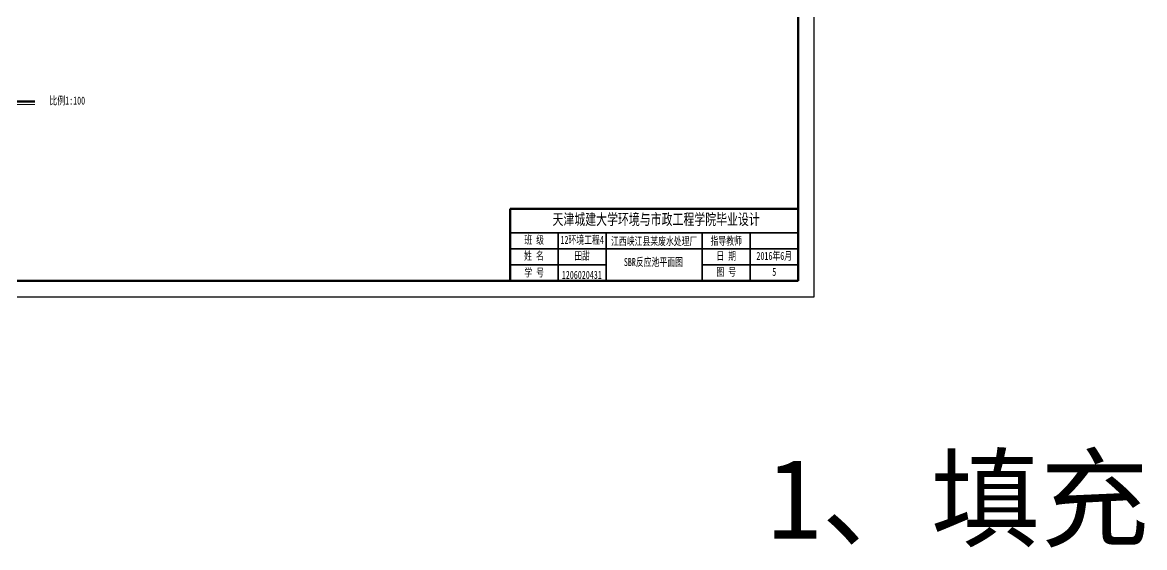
# Model space of a CAD drawing. Header units: millimetres. Extents: x 279 to 2876, y -494 to 1800.
# Drawn here: x 981 to 1682, y 466 to 794 of the extents above; entities that cross this region are included whole.
import ezdxf

# ---------------------------------------------------------------- set-up
doc = ezdxf.new("R2010")
doc.units = ezdxf.units.MM
doc.styles.get("Standard").update_dxf_attribs({"font": 'txt', "bigfont": 'gbcbig.shx'})

msp = doc.modelspace()

# ---------------------------------------------------------------- linework, layer by layer
at = {"lineweight": 25}
for p, q in [((1475.37698, 622.46328), (1475.37698, 1216.46328)), ((1475.37698, 622.46328), (1475.37698, 667.46328)), ((634.37698, 622.46328), (1475.37698, 622.46328))]:
    msp.add_line(p, q, dxfattribs=at)
at = {"lineweight": 100}
for p, q in [((1465.37698, 632.46328), (1465.37698, 1206.46328)), ((659.37698, 632.46328), (1465.37698, 632.46328))]:
    msp.add_line(p, q, dxfattribs=at)
at = {"lineweight": 50}
for p, q in [((916.9016, 744.68696), (988.40387, 744.68696)), ((1465.37698, 677.46328), (1285.37698, 677.46328)), ((1285.37698, 677.46328), (1285.37698, 632.46328))]:
    msp.add_line(p, q, dxfattribs=at)
at = {"lineweight": 0}
msp.add_line((916.90465, 742.68696), (988.40237, 742.68696), dxfattribs=at)
at = {"lineweight": 35}
for p, q in [((1465.37698, 662.46328), (1285.37698, 662.46328)), ((1315.37698, 632.46328), (1315.37698, 662.46328)), ((1345.37698, 632.46328), (1345.37698, 662.46328)), ((1405.37698, 632.46328), (1405.37698, 662.46328)), ((1435.37698, 632.46328), (1435.37698, 662.46328)), ((1345.37698, 652.46328), (1285.37698, 652.46328)), ((1345.37698, 652.46328), (1405.37698, 652.46328)), ((1465.37698, 652.46328), (1405.37698, 652.46328)), ((1345.37698, 642.46328), (1285.37698, 642.46328)), ((1465.37698, 642.46328), (1405.37698, 642.46328))]:
    msp.add_line(p, q, dxfattribs=at)

# ---------------------------------------------------------------- texts
at = {"lineweight": 0, "attachment_point": 2}
for s, insert, char_height, width in [('{\\fFangSong|b0|i0|c134|p49;\\W0.7;比例1:100}', (1008.66686, 747.65693), 5, 71.4710048), ('{\\fFangSong|b0|i0|c134|p49;1、填充}', (1565.3181, 521.35507), 50, 499.8822459)]:
    msp.add_mtext(s, dxfattribs=dict(at, insert=insert, char_height=char_height, width=width))
at = {"lineweight": 25}
for s, insert, char_height, width, attachment_point in [('{\\fFangSong|b0|i0|c134|p49;\\W0.714;天津城建大学环境与市政工程学院毕业设计}', (1376.60336, 674.47645), 7, 180, 2), ('{\\fFangSong|b0|i0|c134|p49;\\W0.7;班 级}', (1300.37698, 660.60256), 5, 30, 2), ('{\\fFangSong|b0|i0|c134|p49;\\W0.7;12环境工程4}', (1330.37698, 660.60256), 5, 30, 2), ('{\\fFangSong|b0|i0|c134|p49;\\W0.7;江西峡江县某废水处理厂}', (1375.37698, 659.77839), 5, 60, 2), ('{\\fFangSong|b0|i0|c134|p49;\\W0.7;指导教师}', (1420.37698, 657.19394), 5, 30, 5), ('{\\fFangSong|b0|i0|c134|p49;\\W0.7;姓 名}', (1300.23047, 650.60256), 5, 30, 2), ('{\\fFangSong|b0|i0|c134|p49;\\W0.7;田甜}', (1330.37698, 650.60256), 5, 30, 2), ('{\\fFangSong|b0|i0|c134|p49;\\W0.7;SBR反应池平面图}', (1374.87086, 646.76086), 5, 60, 2), ('{\\fFangSong|b0|i0|c134|p49;\\W0.7;日 期}', (1420.37698, 650.60256), 5, 30, 2), ('{\\fFangSong|b0|i0|c134|p49;\\W0.7;2016年6月}', (1450.37698, 650.60256), 5, 30, 2), ('{\\fFangSong|b0|i0|c134|p49;\\W0.7;学 号}', (1300.37698, 640.14414), 5, 30, 2), ('{\\fFangSong|b0|i0|c134|p49;\\W0.7;1206020431}', (1330.14365, 638.70019), 5, 30, 2), ('{\\fFangSong|b0|i0|c134|p49;\\W0.7;图 号}', (1420.37698, 640.60256), 5, 30, 2), ('{\\fFangSong|b0|i0|c134|p49;\\W0.7;5}', (1450.37698, 640.60256), 5, 30, 2)]:
    msp.add_mtext(s, dxfattribs=dict(at, insert=insert, char_height=char_height, width=width, attachment_point=attachment_point))

doc.saveas('drawing.dxf')
